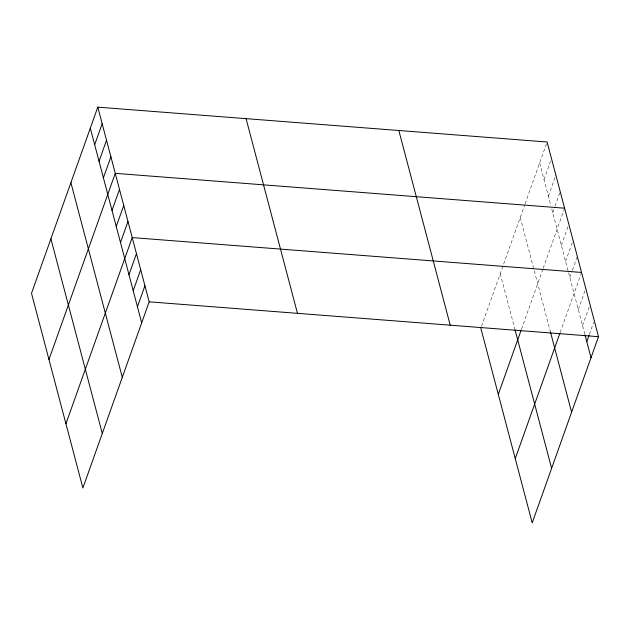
<?xml version="1.0" encoding="UTF-8"?>
<svg xmlns="http://www.w3.org/2000/svg" width="630" height="630" viewBox="0 0 630 630"><rect width="100%" height="100%" fill="white"/><g stroke="black" fill="none" stroke-linecap="round" stroke-linejoin="round"><path stroke-width="0.47" stroke-dasharray="3.15 2.36" d="M481.477 326.348L524.759 204.805M525.081 203.9L547.116 142.002M543.997 179.574L551.155 159.469M548.368 196.119L555.849 175.101M552.738 212.664L554.691 207.183M555.014 206.27L559.897 192.56M521.514 329.167L542.871 269.175M543.194 268.27L564.59 208.199M561.346 245.275L568.504 225.17M565.582 261.34L573.064 240.321M569.819 277.397L572.095 271.002M572.426 270.089L576.978 257.292M560.149 332.514L581.214 273.357M578.301 309.519L585.782 288.501M582.537 325.584L589.696 305.479M589.381 334.333L593.61 322.45M539.634 163.02L550.793 205.309M551.762 208.987L568.323 271.727M568.575 272.672L585.034 335.026M520.23 217.523L550.415 331.892M500.236 273.672L514.789 328.829"/><path stroke-width="0.94" d="M97.792 107.147L31.5 293.312L82.884 487.998L149.176 301.833L97.792 107.147L547.116 142.002L598.5 336.688L532.208 522.853L480.824 328.167M94.673 144.719L102.154 123.701M99.044 161.264L106.525 140.246M103.407 177.81L110.896 156.791M48.967 359.502L115.259 173.345L564.59 208.199M112.014 210.42L119.503 189.402M116.251 226.485L123.74 205.467M120.495 242.542L127.977 221.524M65.929 423.754L132.213 237.589L581.545 272.443M128.969 274.664L136.458 253.646M133.213 290.729L140.695 269.711M137.45 306.786L144.931 285.768M498.298 394.356L521.191 330.057M515.253 458.601L559.826 333.427M586.774 341.641L589.058 335.247M149.176 301.833L598.5 336.688M585.034 335.026L591.019 357.706M550.415 331.892L571.607 412.201M515.033 329.75L551.62 468.35M398.837 130.505L450.222 325.182M246.07 118.653L297.454 313.33M90.303 128.166L141.687 322.851M70.899 182.668L122.283 377.346M50.904 238.817L102.288 433.495"/></g></svg>
